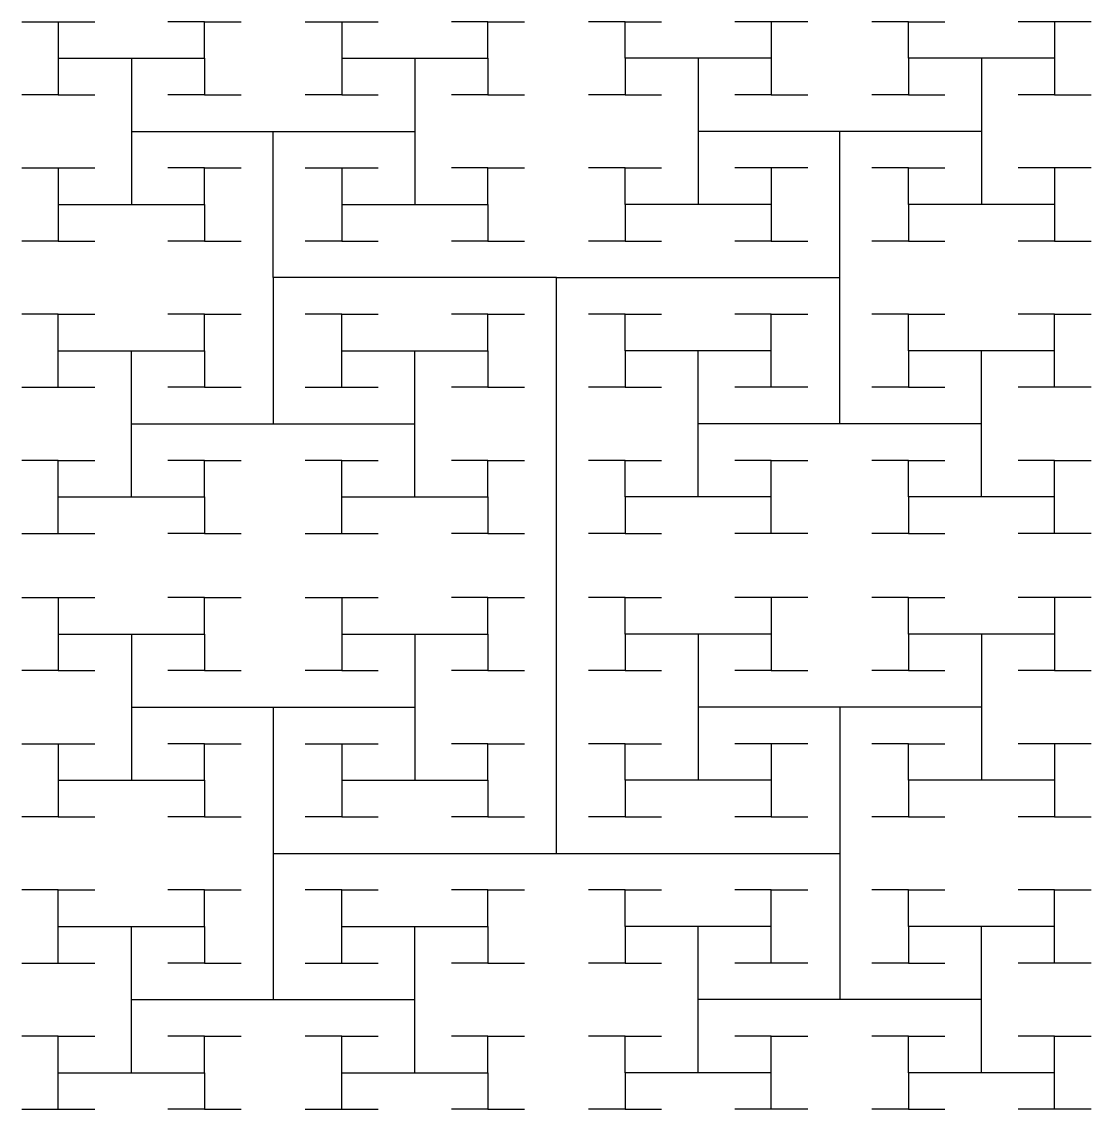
# Model space of a CAD drawing. Extents: x 5 to 20005, y 4 to 20004.
# Drawn here: x 10884.7 to 11118.7, y 9897.2 to 10135.2 of the extents above; entities that cross this region are included whole.
import ezdxf

# ---------------------------------------------------------------- set-up
doc = ezdxf.new("R2010")
doc.units = 0
doc.layers.add('1', color=5, linetype='CONTINUOUS')

msp = doc.modelspace()

# ---------------------------------------------------------------- linework, layer by layer
at = {"layer": '1'}
for points in [[(10884.74, 10135.2), (10900.74, 10135.2)], [(10892.74, 10135.2), (10892.74, 10119.2), (10884.74, 10119.2)], [(10892.74, 10127.2), (10924.74, 10127.2), (10924.74, 10135.2), (10916.74, 10135.2)], [(10924.74, 10135.2), (10932.74, 10135.2)], [(10946.74, 10135.2), (10962.74, 10135.2)], [(10954.74, 10135.2), (10954.74, 10119.2), (10946.74, 10119.2)], [(10954.74, 10127.2), (10986.74, 10127.2), (10986.74, 10135.2), (10978.74, 10135.2)], [(10986.74, 10135.2), (10994.74, 10135.2)], [(11016.74, 10135.2), (11008.74, 10135.2)], [(11048.74, 10127.2), (11016.74, 10127.2), (11016.74, 10135.2), (11024.74, 10135.2)], [(11056.74, 10135.2), (11040.74, 10135.2)], [(11048.74, 10135.2), (11048.74, 10119.2), (11056.74, 10119.2)], [(11078.74, 10135.2), (11070.74, 10135.2)], [(11110.74, 10127.2), (11078.74, 10127.2), (11078.74, 10135.2), (11086.74, 10135.2)], [(11118.74, 10135.2), (11102.74, 10135.2)], [(11110.74, 10135.2), (11110.74, 10119.2), (11118.74, 10119.2)], [(10908.74, 10127.2), (10908.74, 10095.2)], [(10924.74, 10127.2), (10924.74, 10119.2), (10932.74, 10119.2)], [(10970.74, 10127.2), (10970.74, 10095.2)], [(10986.74, 10127.2), (10986.74, 10119.2), (10994.74, 10119.2)], [(11016.74, 10127.2), (11016.74, 10119.2), (11008.74, 10119.2)], [(11032.74, 10127.2), (11032.74, 10095.2)], [(11078.74, 10127.2), (11078.74, 10119.2), (11070.74, 10119.2)], [(11094.74, 10127.2), (11094.74, 10095.2)], [(10892.74, 10119.2), (10900.74, 10119.2)], [(10924.74, 10119.2), (10916.74, 10119.2)], [(10954.74, 10119.2), (10962.74, 10119.2)], [(10986.74, 10119.2), (10978.74, 10119.2)], [(11016.74, 10119.2), (11024.74, 10119.2)], [(11048.74, 10119.2), (11040.74, 10119.2)], [(11078.74, 10119.2), (11086.74, 10119.2)], [(11110.74, 10119.2), (11102.74, 10119.2)], [(10908.74, 10111.2), (10970.74, 10111.2)], [(10939.74, 9953.2), (11001.74, 9953.2), (11001.74, 10079.2), (10939.74, 10079.2), (10939.74, 10111.2)], [(11094.74, 10111.2), (11032.74, 10111.2)], [(11063.74, 10047.2), (11063.74, 10111.2)], [(10884.74, 10103.2), (10900.74, 10103.2)], [(10892.74, 10103.2), (10892.74, 10087.2), (10884.74, 10087.2)], [(10892.74, 10095.2), (10924.74, 10095.2), (10924.74, 10103.2), (10916.74, 10103.2)], [(10924.74, 10103.2), (10932.74, 10103.2)], [(10946.74, 10103.2), (10962.74, 10103.2)], [(10954.74, 10103.2), (10954.74, 10087.2), (10946.74, 10087.2)], [(10954.74, 10095.2), (10986.74, 10095.2), (10986.74, 10103.2), (10978.74, 10103.2)], [(10986.74, 10103.2), (10994.74, 10103.2)], [(11016.74, 10103.2), (11008.74, 10103.2)], [(11048.74, 10095.2), (11016.74, 10095.2), (11016.74, 10103.2), (11024.74, 10103.2)], [(11056.74, 10103.2), (11040.74, 10103.2)], [(11048.74, 10103.2), (11048.74, 10087.2), (11056.74, 10087.2)], [(11078.74, 10103.2), (11070.74, 10103.2)], [(11110.74, 10095.2), (11078.74, 10095.2), (11078.74, 10103.2), (11086.74, 10103.2)], [(11118.74, 10103.2), (11102.74, 10103.2)], [(11110.74, 10103.2), (11110.74, 10087.2), (11118.74, 10087.2)], [(10924.74, 10095.2), (10924.74, 10087.2), (10932.74, 10087.2)], [(10986.74, 10095.2), (10986.74, 10087.2), (10994.74, 10087.2)], [(11016.74, 10095.2), (11016.74, 10087.2), (11008.74, 10087.2)], [(11078.74, 10095.2), (11078.74, 10087.2), (11070.74, 10087.2)], [(10892.74, 10087.2), (10900.74, 10087.2)], [(10924.74, 10087.2), (10916.74, 10087.2)], [(10954.74, 10087.2), (10962.74, 10087.2)], [(10986.74, 10087.2), (10978.74, 10087.2)], [(11016.74, 10087.2), (11024.74, 10087.2)], [(11048.74, 10087.2), (11040.74, 10087.2)], [(11078.74, 10087.2), (11086.74, 10087.2)], [(11110.74, 10087.2), (11102.74, 10087.2)], [(10939.74, 10079.2), (10939.74, 10047.2)], [(11001.74, 10079.2), (11063.74, 10079.2)], [(10892.74, 10055.2), (10892.74, 10071.2), (10884.74, 10071.2)], [(10892.74, 10071.2), (10900.74, 10071.2)], [(10924.74, 10071.2), (10916.74, 10071.2)], [(10924.74, 10063.2), (10924.74, 10071.2), (10932.74, 10071.2)], [(10954.74, 10055.2), (10954.74, 10071.2), (10946.74, 10071.2)], [(10954.74, 10071.2), (10962.74, 10071.2)], [(10986.74, 10071.2), (10978.74, 10071.2)], [(10986.74, 10063.2), (10986.74, 10071.2), (10994.74, 10071.2)], [(11016.74, 10063.2), (11016.74, 10071.2), (11008.74, 10071.2)], [(11016.74, 10071.2), (11024.74, 10071.2)], [(11048.74, 10071.2), (11040.74, 10071.2)], [(11048.74, 10055.2), (11048.74, 10071.2), (11056.74, 10071.2)], [(11078.74, 10063.2), (11078.74, 10071.2), (11070.74, 10071.2)], [(11078.74, 10071.2), (11086.74, 10071.2)], [(11110.74, 10071.2), (11102.74, 10071.2)], [(11110.74, 10055.2), (11110.74, 10071.2), (11118.74, 10071.2)], [(10892.74, 10063.2), (10924.74, 10063.2), (10924.74, 10055.2), (10916.74, 10055.2)], [(10908.74, 10031.2), (10908.74, 10063.2)], [(10954.74, 10063.2), (10986.74, 10063.2), (10986.74, 10055.2), (10978.74, 10055.2)], [(10970.74, 10031.2), (10970.74, 10063.2)], [(11048.74, 10063.2), (11016.74, 10063.2), (11016.74, 10055.2), (11024.74, 10055.2)], [(11032.74, 10031.2), (11032.74, 10063.2)], [(11110.74, 10063.2), (11078.74, 10063.2), (11078.74, 10055.2), (11086.74, 10055.2)], [(11094.74, 10031.2), (11094.74, 10063.2)], [(10884.74, 10055.2), (10900.74, 10055.2)], [(10924.74, 10055.2), (10932.74, 10055.2)], [(10946.74, 10055.2), (10962.74, 10055.2)], [(10986.74, 10055.2), (10994.74, 10055.2)], [(11016.74, 10055.2), (11008.74, 10055.2)], [(11056.74, 10055.2), (11040.74, 10055.2)], [(11078.74, 10055.2), (11070.74, 10055.2)], [(11118.74, 10055.2), (11102.74, 10055.2)], [(10908.74, 10047.2), (10970.74, 10047.2)], [(11094.74, 10047.2), (11032.74, 10047.2)], [(10892.74, 10023.2), (10892.74, 10039.2), (10884.74, 10039.2)], [(10892.74, 10039.2), (10900.74, 10039.2)], [(10924.74, 10039.2), (10916.74, 10039.2)], [(10924.74, 10031.2), (10924.74, 10039.2), (10932.74, 10039.2)], [(10954.74, 10023.2), (10954.74, 10039.2), (10946.74, 10039.2)], [(10954.74, 10039.2), (10962.74, 10039.2)], [(10986.74, 10039.2), (10978.74, 10039.2)], [(10986.74, 10031.2), (10986.74, 10039.2), (10994.74, 10039.2)], [(11016.74, 10031.2), (11016.74, 10039.2), (11008.74, 10039.2)], [(11016.74, 10039.2), (11024.74, 10039.2)], [(11048.74, 10039.2), (11040.74, 10039.2)], [(11048.74, 10023.2), (11048.74, 10039.2), (11056.74, 10039.2)], [(11078.74, 10031.2), (11078.74, 10039.2), (11070.74, 10039.2)], [(11078.74, 10039.2), (11086.74, 10039.2)], [(11110.74, 10039.2), (11102.74, 10039.2)], [(11110.74, 10023.2), (11110.74, 10039.2), (11118.74, 10039.2)], [(10892.74, 10031.2), (10924.74, 10031.2), (10924.74, 10023.2), (10916.74, 10023.2)], [(10954.74, 10031.2), (10986.74, 10031.2), (10986.74, 10023.2), (10978.74, 10023.2)], [(11048.74, 10031.2), (11016.74, 10031.2), (11016.74, 10023.2), (11024.74, 10023.2)], [(11110.74, 10031.2), (11078.74, 10031.2), (11078.74, 10023.2), (11086.74, 10023.2)], [(10884.74, 10023.2), (10900.74, 10023.2)], [(10924.74, 10023.2), (10932.74, 10023.2)], [(10946.74, 10023.2), (10962.74, 10023.2)], [(10986.74, 10023.2), (10994.74, 10023.2)], [(11016.74, 10023.2), (11008.74, 10023.2)], [(11056.74, 10023.2), (11040.74, 10023.2)], [(11078.74, 10023.2), (11070.74, 10023.2)], [(11118.74, 10023.2), (11102.74, 10023.2)], [(10884.74, 10009.2), (10900.74, 10009.2)], [(10892.74, 10009.2), (10892.74, 9993.2), (10884.74, 9993.2)], [(10892.74, 10001.2), (10924.74, 10001.2), (10924.74, 10009.2), (10916.74, 10009.2)], [(10924.74, 10009.2), (10932.74, 10009.2)], [(10946.74, 10009.2), (10962.74, 10009.2)], [(10954.74, 10009.2), (10954.74, 9993.2), (10946.74, 9993.2)], [(10954.74, 10001.2), (10986.74, 10001.2), (10986.74, 10009.2), (10978.74, 10009.2)], [(10986.74, 10009.2), (10994.74, 10009.2)], [(11016.74, 10009.2), (11008.74, 10009.2)], [(11048.74, 10001.2), (11016.74, 10001.2), (11016.74, 10009.2), (11024.74, 10009.2)], [(11056.74, 10009.2), (11040.74, 10009.2)], [(11048.74, 10009.2), (11048.74, 9993.2), (11056.74, 9993.2)], [(11078.74, 10009.2), (11070.74, 10009.2)], [(11110.74, 10001.2), (11078.74, 10001.2), (11078.74, 10009.2), (11086.74, 10009.2)], [(11118.74, 10009.2), (11102.74, 10009.2)], [(11110.74, 10009.2), (11110.74, 9993.2), (11118.74, 9993.2)], [(10908.74, 10001.2), (10908.74, 9969.2)], [(10924.74, 10001.2), (10924.74, 9993.2), (10932.74, 9993.2)], [(10970.74, 10001.2), (10970.74, 9969.2)], [(10986.74, 10001.2), (10986.74, 9993.2), (10994.74, 9993.2)], [(11016.74, 10001.2), (11016.74, 9993.2), (11008.74, 9993.2)], [(11032.74, 10001.2), (11032.74, 9969.2)], [(11078.74, 10001.2), (11078.74, 9993.2), (11070.74, 9993.2)], [(11094.74, 10001.2), (11094.74, 9969.2)], [(10892.74, 9993.2), (10900.74, 9993.2)], [(10924.74, 9993.2), (10916.74, 9993.2)], [(10954.74, 9993.2), (10962.74, 9993.2)], [(10986.74, 9993.2), (10978.74, 9993.2)], [(11016.74, 9993.2), (11024.74, 9993.2)], [(11048.74, 9993.2), (11040.74, 9993.2)], [(11078.74, 9993.2), (11086.74, 9993.2)], [(11110.74, 9993.2), (11102.74, 9993.2)], [(10908.74, 9985.2), (10970.74, 9985.2)], [(10939.74, 9985.2), (10939.74, 9921.2)], [(11094.74, 9985.2), (11032.74, 9985.2)], [(11063.74, 9985.2), (11063.74, 9921.2)], [(10884.74, 9977.2), (10900.74, 9977.2)], [(10892.74, 9977.2), (10892.74, 9961.2), (10884.74, 9961.2)], [(10892.74, 9969.2), (10924.74, 9969.2), (10924.74, 9977.2), (10916.74, 9977.2)], [(10924.74, 9977.2), (10932.74, 9977.2)], [(10946.74, 9977.2), (10962.74, 9977.2)], [(10954.74, 9977.2), (10954.74, 9961.2), (10946.74, 9961.2)], [(10954.74, 9969.2), (10986.74, 9969.2), (10986.74, 9977.2), (10978.74, 9977.2)], [(10986.74, 9977.2), (10994.74, 9977.2)], [(11016.74, 9977.2), (11008.74, 9977.2)], [(11048.74, 9969.2), (11016.74, 9969.2), (11016.74, 9977.2), (11024.74, 9977.2)], [(11056.74, 9977.2), (11040.74, 9977.2)], [(11048.74, 9977.2), (11048.74, 9961.2), (11056.74, 9961.2)], [(11078.74, 9977.2), (11070.74, 9977.2)], [(11110.74, 9969.2), (11078.74, 9969.2), (11078.74, 9977.2), (11086.74, 9977.2)], [(11118.74, 9977.2), (11102.74, 9977.2)], [(11110.74, 9977.2), (11110.74, 9961.2), (11118.74, 9961.2)], [(10924.74, 9969.2), (10924.74, 9961.2), (10932.74, 9961.2)], [(10986.74, 9969.2), (10986.74, 9961.2), (10994.74, 9961.2)], [(11016.74, 9969.2), (11016.74, 9961.2), (11008.74, 9961.2)], [(11078.74, 9969.2), (11078.74, 9961.2), (11070.74, 9961.2)], [(10892.74, 9961.2), (10900.74, 9961.2)], [(10924.74, 9961.2), (10916.74, 9961.2)], [(10954.74, 9961.2), (10962.74, 9961.2)], [(10986.74, 9961.2), (10978.74, 9961.2)], [(11016.74, 9961.2), (11024.74, 9961.2)], [(11048.74, 9961.2), (11040.74, 9961.2)], [(11078.74, 9961.2), (11086.74, 9961.2)], [(11110.74, 9961.2), (11102.74, 9961.2)], [(11001.74, 9953.2), (11063.74, 9953.2)], [(10892.74, 9929.2), (10892.74, 9945.2), (10884.74, 9945.2)], [(10892.74, 9945.2), (10900.74, 9945.2)], [(10924.74, 9945.2), (10916.74, 9945.2)], [(10924.74, 9937.2), (10924.74, 9945.2), (10932.74, 9945.2)], [(10954.74, 9929.2), (10954.74, 9945.2), (10946.74, 9945.2)], [(10954.74, 9945.2), (10962.74, 9945.2)], [(10986.74, 9945.2), (10978.74, 9945.2)], [(10986.74, 9937.2), (10986.74, 9945.2), (10994.74, 9945.2)], [(11016.74, 9937.2), (11016.74, 9945.2), (11008.74, 9945.2)], [(11016.74, 9945.2), (11024.74, 9945.2)], [(11048.74, 9945.2), (11040.74, 9945.2)], [(11048.74, 9929.2), (11048.74, 9945.2), (11056.74, 9945.2)], [(11078.74, 9937.2), (11078.74, 9945.2), (11070.74, 9945.2)], [(11078.74, 9945.2), (11086.74, 9945.2)], [(11110.74, 9945.2), (11102.74, 9945.2)], [(11110.74, 9929.2), (11110.74, 9945.2), (11118.74, 9945.2)], [(10892.74, 9937.2), (10924.74, 9937.2), (10924.74, 9929.2), (10916.74, 9929.2)], [(10908.74, 9905.2), (10908.74, 9937.2)], [(10954.74, 9937.2), (10986.74, 9937.2), (10986.74, 9929.2), (10978.74, 9929.2)], [(10970.74, 9905.2), (10970.74, 9937.2)], [(11048.74, 9937.2), (11016.74, 9937.2), (11016.74, 9929.2), (11024.74, 9929.2)], [(11032.74, 9905.2), (11032.74, 9937.2)], [(11110.74, 9937.2), (11078.74, 9937.2), (11078.74, 9929.2), (11086.74, 9929.2)], [(11094.74, 9905.2), (11094.74, 9937.2)], [(10884.74, 9929.2), (10900.74, 9929.2)], [(10924.74, 9929.2), (10932.74, 9929.2)], [(10946.74, 9929.2), (10962.74, 9929.2)], [(10986.74, 9929.2), (10994.74, 9929.2)], [(11016.74, 9929.2), (11008.74, 9929.2)], [(11056.74, 9929.2), (11040.74, 9929.2)], [(11078.74, 9929.2), (11070.74, 9929.2)], [(11118.74, 9929.2), (11102.74, 9929.2)], [(10908.74, 9921.2), (10970.74, 9921.2)], [(11094.74, 9921.2), (11032.74, 9921.2)], [(10892.74, 9897.2), (10892.74, 9913.2), (10884.74, 9913.2)], [(10892.74, 9913.2), (10900.74, 9913.2)], [(10924.74, 9913.2), (10916.74, 9913.2)], [(10924.74, 9905.2), (10924.74, 9913.2), (10932.74, 9913.2)], [(10954.74, 9897.2), (10954.74, 9913.2), (10946.74, 9913.2)], [(10954.74, 9913.2), (10962.74, 9913.2)], [(10986.74, 9913.2), (10978.74, 9913.2)], [(10986.74, 9905.2), (10986.74, 9913.2), (10994.74, 9913.2)], [(11016.74, 9905.2), (11016.74, 9913.2), (11008.74, 9913.2)], [(11016.74, 9913.2), (11024.74, 9913.2)], [(11048.74, 9913.2), (11040.74, 9913.2)], [(11048.74, 9897.2), (11048.74, 9913.2), (11056.74, 9913.2)], [(11078.74, 9905.2), (11078.74, 9913.2), (11070.74, 9913.2)], [(11078.74, 9913.2), (11086.74, 9913.2)], [(11110.74, 9913.2), (11102.74, 9913.2)], [(11110.74, 9897.2), (11110.74, 9913.2), (11118.74, 9913.2)], [(10892.74, 9905.2), (10924.74, 9905.2), (10924.74, 9897.2), (10916.74, 9897.2)], [(10954.74, 9905.2), (10986.74, 9905.2), (10986.74, 9897.2), (10978.74, 9897.2)], [(11048.74, 9905.2), (11016.74, 9905.2), (11016.74, 9897.2), (11024.74, 9897.2)], [(11110.74, 9905.2), (11078.74, 9905.2), (11078.74, 9897.2), (11086.74, 9897.2)], [(10884.74, 9897.2), (10900.74, 9897.2)], [(10924.74, 9897.2), (10932.74, 9897.2)], [(10946.74, 9897.2), (10962.74, 9897.2)], [(10986.74, 9897.2), (10994.74, 9897.2)], [(11016.74, 9897.2), (11008.74, 9897.2)], [(11056.74, 9897.2), (11040.74, 9897.2)], [(11078.74, 9897.2), (11070.74, 9897.2)], [(11118.74, 9897.2), (11102.74, 9897.2)]]:
    msp.add_lwpolyline(points, dxfattribs=at)

doc.saveas('drawing.dxf')
